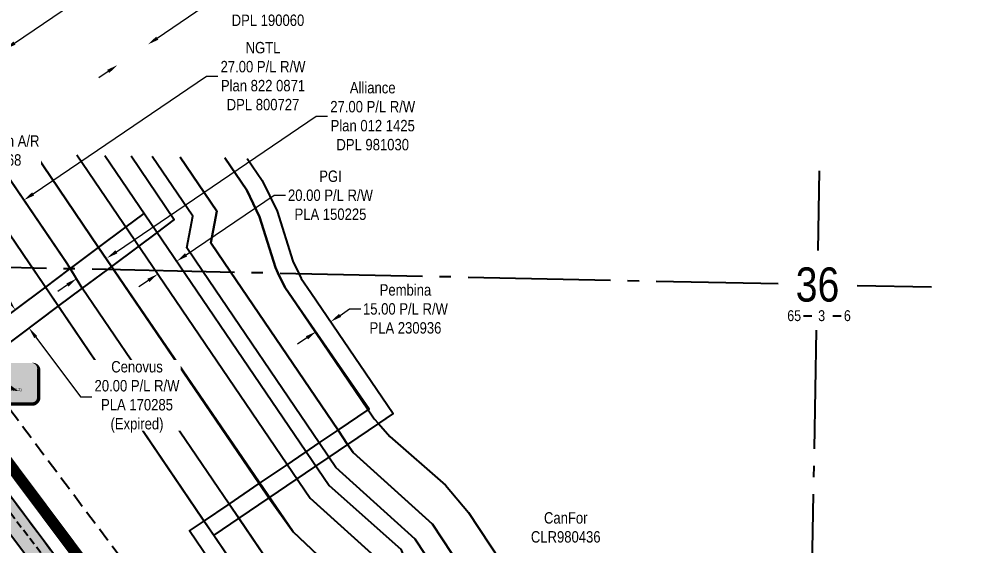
# Model space of a CAD drawing. Extents: x 413456 to 423436, y 6055086 to 6062162.
# Drawn here: x 414495 to 415322, y 6058500 to 6058962 of the extents above; entities that cross this region are included whole.
import ezdxf
from ezdxf.enums import TextEntityAlignment as Align

# ---------------------------------------------------------------- set-up
doc = ezdxf.new("R2018")
doc.units = 0
doc.header["$LTSCALE"] = 5
doc.header["$PDSIZE"] = 0.5
for name, pattern in [('foc-ACCESSROAD', [3.75, 2.5, -1.25]), ('foc-QUARTERLINE', [33, 25, -3, 2, -3]), ('UG_PIPE', [1.875, 1.25, -0.625])]:
    doc.linetypes.add(name, pattern=pattern)
doc.layers.get('Defpoints').update_dxf_attribs({"color": 9})
for name, color, linetype in [('10', 1, 'Continuous'), ('9', 3, 'Continuous'), ('AS-PIPE-UG', 44, 'UG_PIPE'), ('AS-ROADS', 254, 'Continuous'), ('F-AR', 190, 'foc-ACCESSROAD'), ('F-RW', 190, 'Continuous'), ('L-QSEC', 8, 'foc-QUARTERLINE'), ('L-SECLBL', 7, 'Continuous'), ('P-PROPOSED', 10, 'Continuous'), ('P-PROPOSED-H', 21, 'Continuous'), ('P-TEMP-BLOCKS', 250, 'Continuous')]:
    doc.layers.add(name, color=color, linetype=linetype)
for name, color, linetype, lineweight in [('F-AR-T', 190, 'Continuous', 9), ('F-RW-T', 190, 'Continuous', 9), ('F-WS-T', 190, 'Continuous', 9)]:
    doc.layers.add(name, color=color, linetype=linetype, lineweight=lineweight)
doc.styles.add('80CG', font='ARIALN.TTF', dxfattribs={"height": 10})
doc.styles.add('80L', font='ARIALN.TTF', dxfattribs={"height": 10})
doc.styles.add('SIMPLEX', font='ARIALN.TTF')
doc.styles.get("Standard").update_dxf_attribs({"font": 'ARIALN.TTF'})
doc.dimstyles.new('Compass 5 000', dxfattribs={"dimscale": 5, "dimtxt": 9, "dimasz": 2, "dimexe": 0.2, "dimexo": 0.0625, "dimgap": 0.5, "dimtad": 0, "dimtih": 1, "dimtoh": 1, "dimzin": 0, "dimdsep": 46, "dimtxsty": '80CG', "dimcen": 0.1, "dimse1": 1, "dimse2": 1, "dimclrd": 256, "dimclrt": 256, "dimaunit": 1, "dimadec": 4, "dimazin": 0, "dimtfac": 0.06, "dimtofl": 0, "dimtmove": 0, "dimatfit": 1, "dimfxl": 0.2, "dimtolj": 1, "dimtzin": 0, "dimlwd": -1, "dimarcsym": 0})

# ---------------------------------------------------------------- blocks, each defined once
blk = doc.blocks.new('L-SECLBL')
at = {"layer": '9', "color": 7}
for p, q in [((-5.08, -27.83), (-12.29, -27.83)), ((20.7, -27.83), (13.5, -27.83))]:
    blk.add_line(p, q, dxfattribs=at)
at = {"layer": '10', "color": 2, "style": 'SIMPLEX'}
blk.add_attdef('SEC', text='', height=30, dxfattribs=at).set_placement((0, 0), align=Align.MIDDLE)
at = {"layer": '10', "color": 5, "style": '80L'}
blk.add_attdef('TWP', text='', height=9.5, dxfattribs=at).set_placement((-14.43, -27.37), align=Align.MIDDLE_RIGHT)
blk.add_attdef('RGE', text='', height=9.5, dxfattribs=at).set_placement((3.62, -27.37), align=Align.MIDDLE_CENTER)
blk.add_attdef('MER', text='', height=9.5, dxfattribs=at).set_placement((23.17, -27.37), align=Align.MIDDLE_LEFT)
blk = doc.blocks.new('*D95')
at = {"layer": 'Defpoints', "color": 0, "transparency": 16777216}
for p in [(414469.39, 6058955.23), (414445.47, 6058939.02), (414482.68, 6058935.63)]:
    blk.add_point(p, dxfattribs=at)
at = {"layer": 'F-RW-T', "transparency": 16777216}
for p, q in [((414490.96, 6058941.24), (414594.28, 6059011.3)), ((414594.28, 6059011.3), (414604.28, 6059011.3)), ((414450.49, 6058913.8), (414442.21, 6058908.18))]:
    blk.add_line(p, q, dxfattribs=at)
for points in [[(414490.02, 6058942.62), (414491.9, 6058939.86), (414482.68, 6058935.63)], [(414449.55, 6058915.18), (414451.43, 6058912.42), (414458.77, 6058919.41)]]:
    blk.add_solid(points, dxfattribs=at)
at = {"layer": 'F-RW-T', "transparency": 16777216, "insert": (414643.82, 6059011.3), "char_height": 10, "attachment_point": 5, "style": '80CG'}
blk.add_mtext('\\A1;NGTL\\P29.00 P/L R/W\\PDPL 110999', dxfattribs=at)
blk = doc.blocks.new('*D96')
at = {"layer": 'Defpoints', "color": 0, "transparency": 16777216}
for p in [(414499.05, 6058803.14), (414501.88, 6058798.97), (414479.55, 6058783.81)]:
    blk.add_point(p, dxfattribs=at)
at = {"layer": 'F-RW-T', "transparency": 16777216}
for p, q in [((414507.33, 6058808.76), (414659.48, 6058912.11)), ((414659.48, 6058912.11), (414669.48, 6058912.11)), ((414468.45, 6058782.35), (414460.18, 6058776.73))]:
    blk.add_line(p, q, dxfattribs=at)
for points in [[(414506.39, 6058810.13), (414508.26, 6058807.38), (414499.05, 6058803.14)], [(414467.52, 6058783.73), (414469.39, 6058780.97), (414476.73, 6058787.97)]]:
    blk.add_solid(points, dxfattribs=at)
at = {"layer": 'F-RW-T', "transparency": 16777216, "insert": (414709.02, 6058912.11), "char_height": 10, "attachment_point": 5, "style": '80CG'}
blk.add_mtext('\\A1;NGTL\\P27.00 P/L R/W\\PPlan 822 0871\\PDPL 800727', dxfattribs=at)
blk = doc.blocks.new('*D97')
at = {"layer": 'Defpoints', "color": 0, "transparency": 16777216}
for p in [(414607.96, 6058939.92), (414610.71, 6058935.87), (414584.24, 6058917.92)]:
    blk.add_point(p, dxfattribs=at)
at = {"layer": 'F-RW-T', "transparency": 16777216}
for p, q in [((414616.24, 6058945.53), (414663.91, 6058977.87)), ((414663.91, 6058977.87), (414673.91, 6058977.87)), ((414573.22, 6058916.36), (414564.94, 6058910.74))]:
    blk.add_line(p, q, dxfattribs=at)
for points in [[(414615.3, 6058946.91), (414617.17, 6058944.15), (414607.96, 6058939.92)], [(414572.28, 6058917.74), (414574.15, 6058914.98), (414581.49, 6058921.97)]]:
    blk.add_solid(points, dxfattribs=at)
at = {"layer": 'F-RW-T', "transparency": 16777216, "insert": (414713.38, 6058977.87), "char_height": 10, "attachment_point": 5, "style": '80CG'}
blk.add_mtext('\\A1;NGTL\\P32.00 P/L R/W\\PDPL 190060', dxfattribs=at)
blk = doc.blocks.new('*D98')
at = {"layer": 'Defpoints', "color": 0, "transparency": 16777216}
for p in [(414623.61, 6058763.83), (414607.06, 6058752.61), (414633.26, 6058749.61)]:
    blk.add_point(p, dxfattribs=at)
at = {"layer": 'F-RW-T', "transparency": 16777216}
for p, q in [((414641.53, 6058755.22), (414718.66, 6058807.52)), ((414718.66, 6058807.52), (414728.66, 6058807.52)), ((414608.43, 6058732.77), (414600.15, 6058727.16))]:
    blk.add_line(p, q, dxfattribs=at)
for points in [[(414640.6, 6058756.6), (414642.47, 6058753.84), (414633.26, 6058749.61)], [(414607.49, 6058734.15), (414609.36, 6058731.39), (414616.7, 6058738.38)]]:
    blk.add_solid(points, dxfattribs=at)
at = {"layer": 'F-RW-T', "transparency": 16777216, "insert": (414768.2, 6058807.52), "char_height": 10, "attachment_point": 5, "style": '80CG'}
blk.add_mtext('\\A1;PGI\\P20.00 P/L R/W\\PPLA 150225', dxfattribs=at)
blk = doc.blocks.new('*D99')
at = {"layer": 'Defpoints', "color": 0, "transparency": 16777216}
for p in [(414556.22, 6058775.7), (414529.83, 6058757.79), (414572.09, 6058752.32)]:
    blk.add_point(p, dxfattribs=at)
at = {"layer": 'F-RW-T', "transparency": 16777216}
for p, q in [((414580.36, 6058757.94), (414755.73, 6058876.96)), ((414755.73, 6058876.96), (414765.73, 6058876.96)), ((414537.42, 6058728.79), (414529.15, 6058723.18))]:
    blk.add_line(p, q, dxfattribs=at)
for points in [[(414579.43, 6058759.32), (414581.3, 6058756.56), (414572.09, 6058752.32)], [(414536.49, 6058730.17), (414538.36, 6058727.41), (414545.7, 6058734.41)]]:
    blk.add_solid(points, dxfattribs=at)
at = {"layer": 'F-RW-T', "transparency": 16777216, "insert": (414805.27, 6058876.96), "char_height": 10, "attachment_point": 5, "style": '80CG'}
blk.add_mtext('\\A1;Alliance\\P27.00 P/L R/W\\PPlan 012 1425\\PDPL 981030', dxfattribs=at)
blk = doc.blocks.new('*D105')
at = {"layer": 'Defpoints', "color": 0, "transparency": 16777216}
for p in [(414768.35, 6058696.48), (414808.08, 6058637.94), (414795.57, 6058629.45)]:
    blk.add_point(p, dxfattribs=at)
at = {"layer": 'F-RW-T', "transparency": 16777216}
for p, q in [((414776.63, 6058702.1), (414784.9, 6058707.71)), ((414784.9, 6058707.71), (414794.9, 6058707.71)), ((414747.57, 6058682.38), (414739.3, 6058676.76))]:
    blk.add_line(p, q, dxfattribs=at)
for points in [[(414775.69, 6058703.47), (414777.56, 6058700.72), (414768.35, 6058696.48)], [(414746.63, 6058683.76), (414748.51, 6058681), (414755.85, 6058687.99)]]:
    blk.add_solid(points, dxfattribs=at)
at = {"layer": 'F-RW-T', "transparency": 16777216, "insert": (414833.99, 6058707.71), "char_height": 10, "attachment_point": 5, "style": '80CG'}
blk.add_mtext('\\A1;Pembina\\P15.00 P/L R/W\\PPLA 230936', dxfattribs=at)
blk = doc.blocks.new('*D106')
at = {"layer": 'Defpoints', "color": 0, "transparency": 16777216}
for p in [(414485.23, 6058702.16), (414503.68, 6058690.99), (414497.2, 6058686.15)]:
    blk.add_point(p, dxfattribs=at)
at = {"layer": 'F-RW-T', "transparency": 16777216}
for p, q in [((414485.72, 6058715.02), (414479.74, 6058723.03)), ((414509.67, 6058682.98), (414548.93, 6058630.46)), ((414548.93, 6058630.46), (414558.93, 6058630.46))]:
    blk.add_line(p, q, dxfattribs=at)
for points in [[(414487.06, 6058716.01), (414484.39, 6058714.02), (414491.71, 6058707.01)], [(414511, 6058683.98), (414508.33, 6058681.99), (414503.68, 6058690.99)]]:
    blk.add_solid(points, dxfattribs=at)
at = {"layer": 'F-RW-T', "transparency": 16777216, "insert": (414598.47, 6058630.46), "char_height": 10, "attachment_point": 5, "style": '80CG', "bg_fill": 3, "box_fill_scale": 1.1, "bg_fill_color": 256, "bg_fill_true_color": 13158600, "bg_fill_transparency": 0}
blk.add_mtext('\\A1;Cenovus\\P20.00 P/L R/W\\PPLA 170285\\P(Expired)', dxfattribs=at)
blk = doc.blocks.new('*U160')
at = {"true_color": 0xff8aff}
h = blk.add_hatch(color=211, dxfattribs=at)
edge = h.paths.add_edge_path()
edge.add_line((-26.5, -17.74), (26.5, -17.74))
edge.add_arc((26.5, -11.74), 6, 270, 360)
edge.add_line((32.5, -11.74), (32.5, 12.5))
edge.add_arc((26.5, 12.5), 6, 0, 90)
edge.add_line((26.5, 18.5), (-26.5, 18.5))
edge.add_arc((-26.5, 12.5), 6, 90, 180)
edge.add_line((-32.5, 12.5), (-32.5, -11.74))
edge.add_arc((-26.5, -11.74), 6, 180, 270)
at = {"color": 250, "flags": 128}
blk.add_lwpolyline([(-26.5, -17.74, 3, 3, 0), (26.5, -17.74, 3, 3, 0.414214), (32.5, -11.74, 3, 3, 0), (32.5, 12.5, 3, 0, 0.414214), (26.5, 18.5, 0, 0, 0), (-26.5, 18.5, 0, 0, 0.414214), (-32.5, 12.5, 0, 0, 0), (-32.5, -11.74, 0, 3, 0.414214)], format="xyseb", close=True, dxfattribs=at)
at = {"flags": 128}
blk.add_lwpolyline([(14.55, -6.29, 0, 7.5, 0), (0, 0, 0, 0, 0)], format="xyseb", dxfattribs=at)
at = {"color": 250, "lineweight": 30, "flags": 104}
blk.add_attdef('TEMP_AREA_W1', text='', height=12, dxfattribs=at).set_placement((0, 8.26), align=Align.MIDDLE_CENTER)
blk.add_attdef('ENTER_TEXT', text='', height=9, dxfattribs=at).set_placement((0.01, -3.78), align=Align.TOP_CENTER)

msp = doc.modelspace()

# ---------------------------------------------------------------- hatches: boundary and pattern name
at = {"layer": 'P-PROPOSED-H'}
h = msp.add_hatch(color=256, dxfattribs=at)
h.dxf.hatch_style = 1
h.paths.add_polyline_path([(416904.756, 6055529.951), (416785.055, 6055680.607), (415892.377, 6056810.918), (415332.219, 6057520.147), (415272.175, 6057596.189), (415202.086, 6057604.389), (414942.843, 6057932.602), (414767.131, 6058168.936), (414209.907, 6058914.461), (414193.886, 6058902.502), (414751.088, 6058157.008), (414926.986, 6057920.425), (415191.534, 6057585.496), (415275.653, 6057575.654), (415324.374, 6057513.953), (415884.533, 6056804.723), (416763.305, 6055692.037), (416777.217, 6055674.403), (416896.93, 6055523.732)])

# ---------------------------------------------------------------- linework, layer by layer
at = {"layer": 'AS-PIPE-UG', "flags": 128}
msp.add_lwpolyline([(415013.81, 6057825.514), (414991.353, 6057854.7), (414934.456, 6057929.698), (414759.483, 6058163.631), (414568.896, 6058422.579), (414403.322, 6058637.155), (414227.724, 6058873.014), (414219.982, 6058882.955), (414210.979, 6058894.781), (414205.494, 6058902.518), (414200.319, 6058908.749)], dxfattribs=at)
at = {"layer": 'AS-ROADS', "const_width": 9.996, "flags": 128}
msp.add_lwpolyline([(414166.253, 6058999.705), (414193.452, 6058962.875), (414227.645, 6058917.499), (414241.541, 6058898.813), (414270.734, 6058860.244), (414778.798, 6058180.154), (414953.433, 6057945.311), (414963.33, 6057931.94), (414977.822, 6057914.641), (415005.21, 6057886.425), (415028.571, 6057863.542), (415045.297, 6057848.482), (415051.329, 6057843.421)], dxfattribs=at)
at = {"layer": 'F-AR', "flags": 128}
msp.add_lwpolyline([(414195.036, 6059010.215), (414237.48, 6058953.403), (414803.466, 6058196.157, -0.0006318), (414803.565, 6058196.024), (414978.893, 6057960.207), (415027.314, 6057898.904)], format="xyb", dxfattribs=at)
msp.add_lwpolyline([(415556.042, 6057613.552), (415517.264, 6057613.555), (415432.685, 6057624.631), (415410.054, 6057627.847), (415319.915, 6057640.658), (415296.517, 6057643.983), (415290.45, 6057648.73), (415284.293, 6057653.546), (415247.428, 6057682.388), (415244.821, 6057684.428), (415244.039, 6057685.04), (415220.14, 6057697.466), (415206.402, 6057704.608), (415190.181, 6057713.043), (415176.649, 6057721.804), (415130.546, 6057751.655), (415051.009, 6057815.157), (415020.628, 6057840.898), (415004.448, 6057854.608), (414942.855, 6057932.587), (414767.116, 6058168.956), (414210.548, 6058913.602)], dxfattribs=at)
at = {"layer": 'F-RW'}
for p, q in [((414260.503, 6059106.57), (414722.469, 6058425.883)), ((414545.667, 6058843.069), (414750.377, 6058541.472)), ((414570.184, 6058842.545), (414766.918, 6058552.699))]:
    msp.add_line(p, q, dxfattribs=at)
for points in [[(415271.787, 6057811.228), (415266.364, 6057834.757), (415255.807, 6057856.433), (415213.19, 6057908.907), (415203.442, 6057920.919), (415201.635, 6057924.659), (415184.388, 6057958.883), (415181.207, 6057965.18), (415179.812, 6057967.959), (415176.284, 6057974.984), (415014.456, 6058174.156), (414814.139, 6058380.929), (414808.145, 6058387.116), (414780.362, 6058415.797), (414780.035, 6058416.222), (414761.347, 6058443.96), (414757.455, 6058442.976), (414744.862, 6058439.791), (414688.474, 6058522.799), (414679.257, 6058536.369), (414550.468, 6058725.973), (414539.474, 6058743.897), (414539.474, 6058743.897), (414282.903, 6059121.624)], [(414593.399, 6058842.049), (414631.19, 6058786.318), (414615.159, 6058774.334), (414599.124, 6058762.346), (414576.032, 6058745.084), (414572.586, 6058742.503), (414550.468, 6058725.973), (414528.827, 6058709.793), (414460.557, 6058658.757)], [(414750.377, 6058541.472), (414813.29, 6058484.689), (414796.149, 6058449.398), (414780.035, 6058416.222), (414780.362, 6058415.797), (414808.145, 6058387.116), (414814.139, 6058380.929), (415014.456, 6058174.156), (415175.595, 6057975.832), (415163.856, 6057966.304), (415002.626, 6058163.54), (414768.01, 6058405.7), (414751.302, 6058430.307), (414757.455, 6058442.976), (414773.509, 6058476.029), (414735.399, 6058511.867), (414564.792, 6058761.643), (414509.231, 6058843.848)], [(414509.231, 6058843.848), (414564.792, 6058761.643), (414576.032, 6058745.084), (414577.859, 6058742.39), (414705.732, 6058554.337), (414714.163, 6058541.938), (414735.399, 6058511.867), (414773.509, 6058476.029)], [(415325.678, 6057859.134), (415310.052, 6057891.089), (415284.231, 6057922.899), (415263.388, 6057948.583), (415257.482, 6057955.859), (415235.601, 6057999.419), (415231.034, 6058008.512), (415224.053, 6058022.409), (415183.221, 6058072.695), (415064.686, 6058218.674), (414961.62, 6058324.985), (414842.464, 6058505.489), (414772.948, 6058568.385), (414766.701, 6058577.596), (414758.285, 6058590.005), (414656.08, 6058740.715), (414642.093, 6058761.346), (414647.413, 6058789.134), (414611.796, 6058841.655)], [(414891.695, 6058467.198), (414857.756, 6058518.61), (414788.149, 6058581.6), (414783.248, 6058588.827), (414774.833, 6058601.236), (414680.599, 6058740.19), (414663.286, 6058765.727), (414668.605, 6058793.515), (414636.314, 6058841.131)], [(414636.314, 6058841.131), (414668.605, 6058793.515), (414663.286, 6058765.727), (414680.599, 6058740.19), (414774.833, 6058601.236), (414783.248, 6058588.827), (414788.149, 6058581.6), (414857.756, 6058518.61), (414891.694, 6058467.197), (414897.281, 6058458.736), (414933.264, 6058404.224), (414977.251, 6058337.592), (415079.656, 6058231.964), (415183.802, 6058103.705), (415240.948, 6058033.328), (415247.049, 6058021.191), (415251.615, 6058012.087), (415274.378, 6057966.776), (415279.104, 6057960.979), (415310.473, 6057922.34), (415327.017, 6057901.926)], [(415126.896, 6057943.826), (414971.187, 6058135.648), (414735.32, 6058379.099), (414644.513, 6058512.788), (414656.922, 6058521.208), (414679.257, 6058536.369), (414705.732, 6058554.337), (414729.326, 6058570.35), (414745.875, 6058581.582), (414758.285, 6058590.005), (414774.833, 6058601.236), (414801.307, 6058619.205), (414802.242, 6058619.839), (414738.362, 6058711.928), (414728.276, 6058726.785), (414722.142, 6058739.301), (414719.848, 6058743.992), (414706.078, 6058788.575), (414694.79, 6058811.894), (414675.53, 6058840.293)], [(414695.191, 6058839.873), (414708.249, 6058820.633), (414721.58, 6058793.5), (414735.156, 6058749.548), (414740.378, 6058738.911), (414742.551, 6058734.496), (414750.856, 6058722.26), (414823.067, 6058615.854), (414810.267, 6058607.166), (414783.248, 6058588.827), (414766.701, 6058577.596), (414754.291, 6058569.173), (414737.741, 6058557.941), (414714.163, 6058541.938), (414687.681, 6058523.966), (414665.925, 6058509.198)], [(414675.53, 6058840.293), (414694.79, 6058811.894), (414706.078, 6058788.575), (414719.848, 6058743.992), (414722.142, 6058739.301), (414728.276, 6058726.785), (414738.362, 6058711.928), (414801.307, 6058619.205), (414806.664, 6058611.314), (414810.267, 6058607.166), (414820.165, 6058595.768), (414869.022, 6058552.953), (414889.284, 6058528.996), (415002.246, 6058357.766), (415103.605, 6058253.217), (415184.73, 6058153.236), (415267.519, 6058051.203), (415274.342, 6058042.801), (415280.644, 6058035.041), (415316.563, 6057990.814), (415373.256, 6057921.004)], [(414467.673, 6058689.037), (414517.583, 6058726.349), (414539.224, 6058742.528), (414540.128, 6058743.199), (414564.792, 6058761.643), (414587.891, 6058778.909), (414604.8, 6058791.546)], [(414766.918, 6058552.699), (414829.865, 6058496.662), (414870.152, 6058397.784), (415053.458, 6058208.708), (415182.786, 6058049.438), (415211.382, 6058014.221), (415219.025, 6057999.004), (415223.589, 6057989.918), (415244.81, 6057947.672), (415251.62, 6057939.282), (415264.574, 6057923.318), (415297.329, 6057882.965), (415312.851, 6057851.221), (415320.79, 6057816.77), (415320.68, 6057781.657), (415299.917, 6057691.953), (415295.277, 6057671.908), (415312.661, 6057649.859), (415319.915, 6057640.658), (415328.726, 6057629.481), (415410.442, 6057527.486)], [(415300.302, 6057634.629), (415288.706, 6057647.954), (415284.293, 6057653.546), (415273.639, 6057667.047), (415283.16, 6057708.066), (415300.744, 6057783.833), (415300.788, 6057814.51), (415293.878, 6057844.496), (415280.365, 6057872.131), (415238.368, 6057923.876), (415235.93, 6057926.88), (415227.914, 6057936.754), (415207.572, 6057977.251), (415203.013, 6057986.327), (415194.487, 6058003.302), (415182.205, 6058018.427), (415038.487, 6058195.419), (414859.481, 6058380.059), (414853.1, 6058386.641), (414813.29, 6058484.689), (414750.377, 6058541.472)]]:
    msp.add_lwpolyline(points, dxfattribs=at)
at = {"layer": 'F-RW', "flags": 128}
for points in [[(415268.844, 6057812.306), (415263.557, 6057835.152), (415253.257, 6057856.219), (415210.859, 6057907.014), (415196.445, 6057924.77), (415181.208, 6057944.938), (415174.006, 6057953.806), (415163.856, 6057966.304), (415163.856, 6057966.304), (415002.626, 6058163.54), (414768.01, 6058405.7), (414751.302, 6058430.307), (414744.862, 6058439.791), (414687.681, 6058523.966), (414679.257, 6058536.369), (414550.468, 6058725.973), (414541.96, 6058739.914), (414537.435, 6058747.161), (414408.619, 6058936.387)], [(414408.044, 6058889.175), (414504.034, 6058747.737), (414516.087, 6058729.977), (414530.217, 6058709.157), (414656.061, 6058523.399), (414665.358, 6058510.033), (414746.915, 6058389.913), (414982.417, 6058145.612), (415147.71, 6057941.982), (415148.176, 6057941.408), (415154.015, 6057934.235), (415161.102, 6057925.52), (415177.795, 6057904.922), (415180.028, 6057902.171), (415184.123, 6057897.126), (415189.909, 6057889.999), (415223.923, 6057849.528), (415230.364, 6057841.597), (415237.959, 6057826.065)]]:
    msp.add_lwpolyline(points, dxfattribs=at)
at = {"layer": 'L-QSEC'}
for p, q in [((415196.08, 6058759.193), (415197.39, 6058829.137)), ((414394.044, 6058746.331), (415160.992, 6058729.936)), ((415230.258, 6058728.455), (415295.499, 6058727.06)), ((415180.457, 6057925.111), (415194.769, 6058689.206))]:
    msp.add_line(p, q, dxfattribs=at)
at = {"layer": 'P-PROPOSED'}
msp.add_lwpolyline([(416904.756, 6055529.951), (416785.055, 6055680.607), (415892.377, 6056810.918), (415332.219, 6057520.147), (415272.175, 6057596.189), (415202.086, 6057604.389), (414942.843, 6057932.602), (414767.131, 6058168.936), (414209.907, 6058914.461), (414193.886, 6058902.502), (414751.088, 6058157.008), (414926.986, 6057920.425), (415191.534, 6057585.496), (415275.653, 6057575.654), (415324.374, 6057513.953), (415884.533, 6056804.723), (416763.305, 6055692.037), (416777.217, 6055674.403), (416896.93, 6055523.732), (416904.756, 6055529.951)], dxfattribs=at)

# ---------------------------------------------------------------- block references
at = {"layer": 'L-SECLBL'}
msp.add_blockref('L-SECLBL', (415195.518, 6058729.197), dxfattribs=at).add_auto_attribs({'SEC': '36', 'TWP': '65', 'RGE': '3', 'MER': '6'})
at = {"layer": 'P-TEMP-BLOCKS'}
ref = msp.add_blockref('*U160', (414479.813, 6058641.875), dxfattribs=dict(at, xscale=0.9990429872970817, yscale=0.9990429872970817, zscale=0.9990429872970817))
lines = msp.add_mtext('AR3', dxfattribs={"layer": '0', "color": 250, "insert": (414480.104, 6058650.213), "char_height": 2.5, "attachment_point": 1})
ref.add_attrib('TEMP_AREA_W1', '', (414480.104, 6058650.213), dxfattribs={"flags": 104}).embed_mtext(lines)
lines = msp.add_mtext('(10.0x11.2)', dxfattribs={"layer": '0', "color": 250, "insert": (414479.819, 6058638.101), "char_height": 2.5, "attachment_point": 1})
ref.add_attrib('ENTER_TEXT', '', (414479.819, 6058638.101), dxfattribs={"flags": 104}).embed_mtext(lines)

# ---------------------------------------------------------------- texts
at = {"layer": 'F-WS-T', "insert": (414974.614, 6058515.843), "char_height": 10, "attachment_point": 5, "style": '80CG'}
msp.add_mtext('\\A1;CanFor\\PCLR980436', dxfattribs=at)

# ---------------------------------------------------------------- dimensions: what is measured, and where the dimension line sits
at = {"layer": 'F-RW-T'}
for base, p1, p2, angle, text, picture, middle in [((414482.684, 6058935.627), (414445.47, 6058939.016), (414469.388, 6058955.235), 34.141979, 'NGTL\\P29.00 P/L R/W\\PDPL 110999', '*D95', (414643.82, 6059011.304)), ((414607.963, 6058939.92), (414584.242, 6058917.919), (414610.71, 6058935.869), 34.145108, 'NGTL\\P32.00 P/L R/W\\PDPL 190060', '*D97', (414713.383, 6058977.865)), ((414572.091, 6058752.323), (414529.828, 6058757.79), (414556.221, 6058775.704), 34.166034, 'Alliance\\P27.00 P/L R/W\\PPlan 012 1425\\PDPL 981030', '*D99', (414805.266, 6058876.962)), ((414633.257, 6058749.606), (414607.057, 6058752.608), (414623.61, 6058763.833), 34.141672, 'PGI\\P20.00 P/L R/W\\PPLA 150225', '*D98', (414768.199, 6058807.518)), ((414768.351, 6058696.48), (414795.572, 6058629.455), (414808.077, 6058637.942), 34.162243, 'Pembina\\P15.00 P/L R/W\\PPLA 230936', '*D105', (414833.986, 6058707.711))]:
    dim = msp.add_linear_dim(base=base, p1=p1, p2=p2, angle=angle, text=text, dimstyle='Compass 5 000', dxfattribs=at)
    dim.commit()
    dim.dimension.update_dxf_attribs({"geometry": picture, "text_midpoint": middle, "dimtype": 161})

# ---------------------------------------------------------------- next in the draw order: texts
at = {"layer": 'F-AR-T', "insert": (414464.515, 6058855.169), "char_height": 10, "attachment_point": 5, "style": '80CG', "bg_fill": 3, "box_fill_scale": 1.12, "bg_fill_color": 256, "bg_fill_transparency": 0}
msp.add_mtext('\\A1;CanFor\\PVariable Width A/R\\PDLO 150168', dxfattribs=at)

# ---------------------------------------------------------------- next in the draw order: dimensions: what is measured, and where the dimension line sits
at = {"layer": 'F-RW-T'}
dim = msp.add_linear_dim(base=(414503.68, 6058690.994), p1=(414485.228, 6058702.161), p2=(414497.198, 6058686.148), angle=306.780401, text='Cenovus\\P20.00 P/L R/W\\PPLA 170285\\P(Expired)', dimstyle='Compass 5 000', override={"dimtfill": 1}, dxfattribs=at)
dim.commit()
dim.dimension.update_dxf_attribs({"geometry": '*D106', "text_midpoint": (414598.471, 6058630.462), "dimtype": 161})

# ---------------------------------------------------------------- next in the draw order: dimensions: what is measured, and where the dimension line sits
dim = msp.add_linear_dim(base=(414499.053, 6058803.137), p1=(414479.554, 6058783.808), p2=(414501.881, 6058798.973), angle=34.186282, text='NGTL\\P27.00 P/L R/W\\PPlan 822 0871\\PDPL 800727', dimstyle='Compass 5 000', dxfattribs=at)
dim.commit()
dim.dimension.update_dxf_attribs({"geometry": '*D96', "text_midpoint": (414709.018, 6058912.106), "dimtype": 161})

doc.saveas('drawing.dxf')
